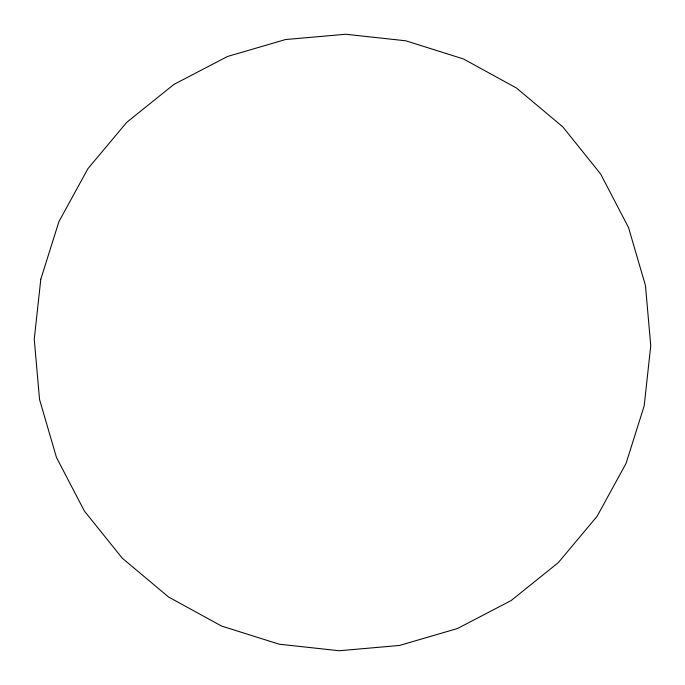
<?xml version="1.0" encoding="UTF-8"?>
<svg xmlns="http://www.w3.org/2000/svg" width="685" height="685" viewBox="0 0 685 685"><rect width="100%" height="100%" fill="white"/><g stroke="black" fill="none" stroke-linecap="round" stroke-linejoin="round"><path stroke-width="1.03" d="M40.8 279.197L34.25 339.272L39.542 399.475L56.478 457.477L84.409 511.07L122.255 558.181L168.561 597.003L221.555 626.047L279.197 644.2L339.272 650.75L399.475 645.458L457.477 628.522L511.07 600.591L558.181 562.745L597.003 516.439L626.047 463.445L644.2 405.803L650.75 345.728L645.458 285.525L628.522 227.523L600.591 173.93L562.745 126.819L516.439 87.997L463.445 58.953L405.803 40.8L345.728 34.25L285.525 39.542L227.523 56.478L173.93 84.409L126.819 122.255L87.997 168.561L58.953 221.555L40.8 279.197"/></g></svg>
